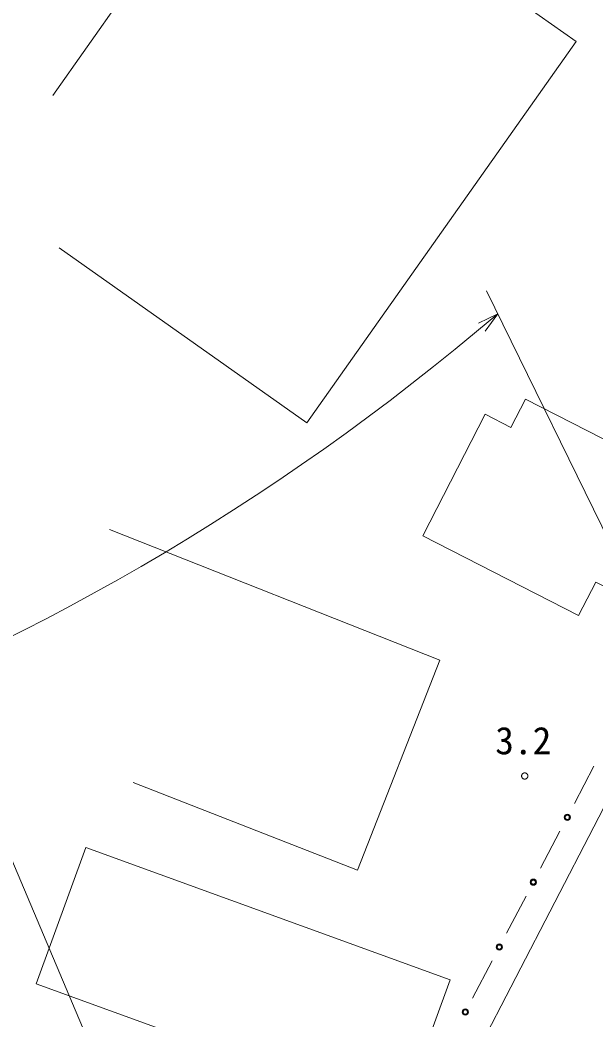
# Model space of a CAD drawing. Units: millimetres, scale not verified. Extents: x 40000 to 680000, y 20000 to 380000.
# Drawn here: x 231923 to 259568, y 288592 to 336600 of the extents above; entities that cross this region are included whole.
import ezdxf
from ezdxf.enums import TextEntityAlignment as Align

# ---------------------------------------------------------------- set-up
doc = ezdxf.new("R2010")
doc.units = ezdxf.units.MM
doc.header["$LTSCALE"] = 1000
for name, color, linetype, lineweight in [('M-BGD', 7, 'Continuous', 13), ('M-BMK-SRVR', 3, 'Continuous', 13), ('M-STR-HTXT', 7, 'Continuous', 13)]:
    doc.layers.add(name, color=color, linetype=linetype, lineweight=lineweight)
doc.styles.add('ＭＳ ゴシック', font='')
doc.styles.get('ＭＳ ゴシック').set_extended_font_data('MS Gothic')

msp = doc.modelspace()

# ---------------------------------------------------------------- linework, layer by layer
at = {"layer": 'M-BGD'}
for p, q in [((243085, 346542), (233494, 332977)), ((258617, 335561), (243085, 346542)), ((245683, 317268), (258617, 335561)), ((233803, 325666), (245683, 317268)), ((256179, 318392), (255488, 317043)), ((262438, 315190), (256179, 318392)), ((254252, 317675), (251261, 311828)), ((255488, 317043), (254252, 317675)), ((252068, 305873), (236223, 312133)), ((251261, 311828), (258736, 308004)), ((258736, 308004), (259560, 309613)), ((259560, 309613), (263347, 307675)), ((258535, 298989), (259470, 300777)), ((255999, 300324), (255998, 300316)), ((255998, 300316), (255998, 300308)), ((255998, 300308), (255998, 300300)), ((255998, 300300), (255998, 300293)), ((255998, 300293), (255999, 300285)), ((256000, 300332), (255999, 300324)), ((255999, 300285), (256000, 300277)), ((256002, 300339), (256000, 300332)), ((256000, 300277), (256002, 300269)), ((256004, 300347), (256002, 300339)), ((256002, 300269), (256004, 300262)), ((256006, 300354), (256004, 300347)), ((256004, 300262), (256006, 300254)), ((256009, 300362), (256006, 300354)), ((256006, 300254), (256009, 300247)), ((256012, 300369), (256009, 300362)), ((256009, 300247), (256013, 300240)), ((256015, 300376), (256012, 300369)), ((256013, 300240), (256016, 300233)), ((256019, 300383), (256015, 300376)), ((256016, 300233), (256020, 300226)), ((256024, 300389), (256019, 300383)), ((256020, 300226), (256024, 300220)), ((256028, 300396), (256024, 300389)), ((256024, 300220), (256029, 300213)), ((256033, 300402), (256028, 300396)), ((256029, 300213), (256034, 300207)), ((256038, 300408), (256033, 300402)), ((256034, 300207), (256039, 300201)), ((256044, 300413), (256038, 300408)), ((256039, 300201), (256045, 300196)), ((256050, 300419), (256044, 300413)), ((256045, 300196), (256051, 300191)), ((256056, 300424), (256050, 300419)), ((256051, 300191), (256057, 300186)), ((256062, 300428), (256056, 300424)), ((256057, 300186), (256063, 300181)), ((256069, 300433), (256062, 300428)), ((256063, 300181), (256070, 300177)), ((256075, 300437), (256069, 300433)), ((256070, 300177), (256077, 300173)), ((256082, 300440), (256075, 300437)), ((256077, 300173), (256084, 300169)), ((256089, 300443), (256082, 300440)), ((256084, 300169), (256091, 300166)), ((256097, 300446), (256089, 300443)), ((256091, 300166), (256098, 300163)), ((256104, 300449), (256097, 300446)), ((256098, 300163), (256106, 300161)), ((256112, 300451), (256104, 300449)), ((256106, 300161), (256113, 300159)), ((256119, 300453), (256112, 300451)), ((256113, 300159), (256121, 300158)), ((256127, 300454), (256119, 300453)), ((256121, 300158), (256129, 300156)), ((256135, 300455), (256127, 300454)), ((256129, 300156), (256137, 300156)), ((256143, 300455), (256135, 300455)), ((256137, 300156), (256145, 300155)), ((256151, 300455), (256143, 300455)), ((256145, 300155), (256152, 300155)), ((256159, 300455), (256151, 300455)), ((256152, 300155), (256160, 300156)), ((256166, 300454), (256159, 300455)), ((256160, 300156), (256168, 300157)), ((256174, 300453), (256166, 300454)), ((256168, 300157), (256176, 300158)), ((256182, 300451), (256174, 300453)), ((256176, 300158), (256183, 300160)), ((256189, 300449), (256182, 300451)), ((256183, 300160), (256191, 300162)), ((256197, 300447), (256189, 300449)), ((256191, 300162), (256198, 300164)), ((256204, 300444), (256197, 300447)), ((256198, 300164), (256206, 300167)), ((256211, 300441), (256204, 300444)), ((256206, 300167), (256213, 300170)), ((256218, 300437), (256211, 300441)), ((256213, 300170), (256220, 300174)), ((256225, 300433), (256218, 300437)), ((256220, 300174), (256227, 300178)), ((256232, 300429), (256225, 300433)), ((256227, 300178), (256233, 300182)), ((256238, 300425), (256232, 300429)), ((256233, 300182), (256240, 300187)), ((256244, 300420), (256238, 300425)), ((256240, 300187), (256246, 300192)), ((256250, 300415), (256244, 300420)), ((256246, 300192), (256251, 300197)), ((256256, 300409), (256250, 300415)), ((256251, 300197), (256257, 300203)), ((256261, 300403), (256256, 300409)), ((256257, 300203), (256262, 300208)), ((256266, 300397), (256261, 300403)), ((256262, 300208), (256267, 300215)), ((256271, 300391), (256266, 300397)), ((256267, 300215), (256272, 300221)), ((256275, 300384), (256271, 300391)), ((256272, 300221), (256276, 300227)), ((256279, 300377), (256275, 300384)), ((256276, 300227), (256280, 300234)), ((256283, 300370), (256279, 300377)), ((256280, 300234), (256283, 300241)), ((256286, 300363), (256283, 300370)), ((256283, 300241), (256287, 300249)), ((256289, 300356), (256286, 300363)), ((256287, 300249), (256289, 300256)), ((256291, 300349), (256289, 300356)), ((256289, 300256), (256292, 300263)), ((256293, 300341), (256291, 300349)), ((256292, 300263), (256294, 300271)), ((256295, 300333), (256293, 300341)), ((256294, 300271), (256295, 300279)), ((256296, 300326), (256295, 300333)), ((256295, 300279), (256296, 300286)), ((256297, 300318), (256296, 300326)), ((256296, 300286), (256297, 300294)), ((256298, 300310), (256297, 300318)), ((256297, 300294), (256298, 300302)), ((256298, 300302), (256298, 300310)), ((256905, 295873), (257840, 297660)), ((255275, 292756), (256210, 294543)), ((253645, 289639), (254580, 291426))]:
    msp.add_line(p, q, dxfattribs=at)
for points in [[(237354, 300000), (248124, 295788), (252068, 305873)], [(261330, 301489), (253847, 287011), (259342, 284171), (260193, 285819), (262126, 284820), (262323, 285201), (263105, 284797), (263670, 285890), (264129, 285653), (264692, 286740), (265484, 286331), (269294, 293703)]]:
    msp.add_lwpolyline(points, dxfattribs=at)
msp.add_lwpolyline([(235088, 296880), (252567, 290524), (250183, 283969), (232704, 290325)], close=True, dxfattribs=at)
for centre, radius in [((258187, 298325), 150), ((258187, 298325), 120), ((258187, 298325), 100), ((256558, 295208), 150), ((256558, 295208), 120), ((256558, 295208), 100), ((254928, 292091), 150), ((254928, 292091), 120), ((254928, 292091), 100), ((253298, 288974), 150), ((253298, 288974), 120), ((253298, 288974), 100)]:
    msp.add_circle(centre, radius, dxfattribs=at)
at = {"layer": 'M-BMK-SRVR'}
msp.add_line((230143, 299539), (244138, 266480), dxfattribs=at)
at = {"layer": 'M-STR-HTXT'}
for p, q in [((254312, 323600), (269565, 292440)), ((254852, 322497), (253929, 322038)), ((254852, 322497), (254253, 321658))]:
    msp.add_line(p, q, dxfattribs=at)
msp.add_arc((179121, 411359), 116755, 230.1087, 310.43861, dxfattribs=at)

# ---------------------------------------------------------------- texts
at = {"layer": 'M-BGD', "style": 'ＭＳ ゴシック'}
msp.add_text('3.2', height=1320, dxfattribs=at).set_placement((254731, 300951), align=Align.BOTTOM_LEFT)

doc.saveas('drawing.dxf')
